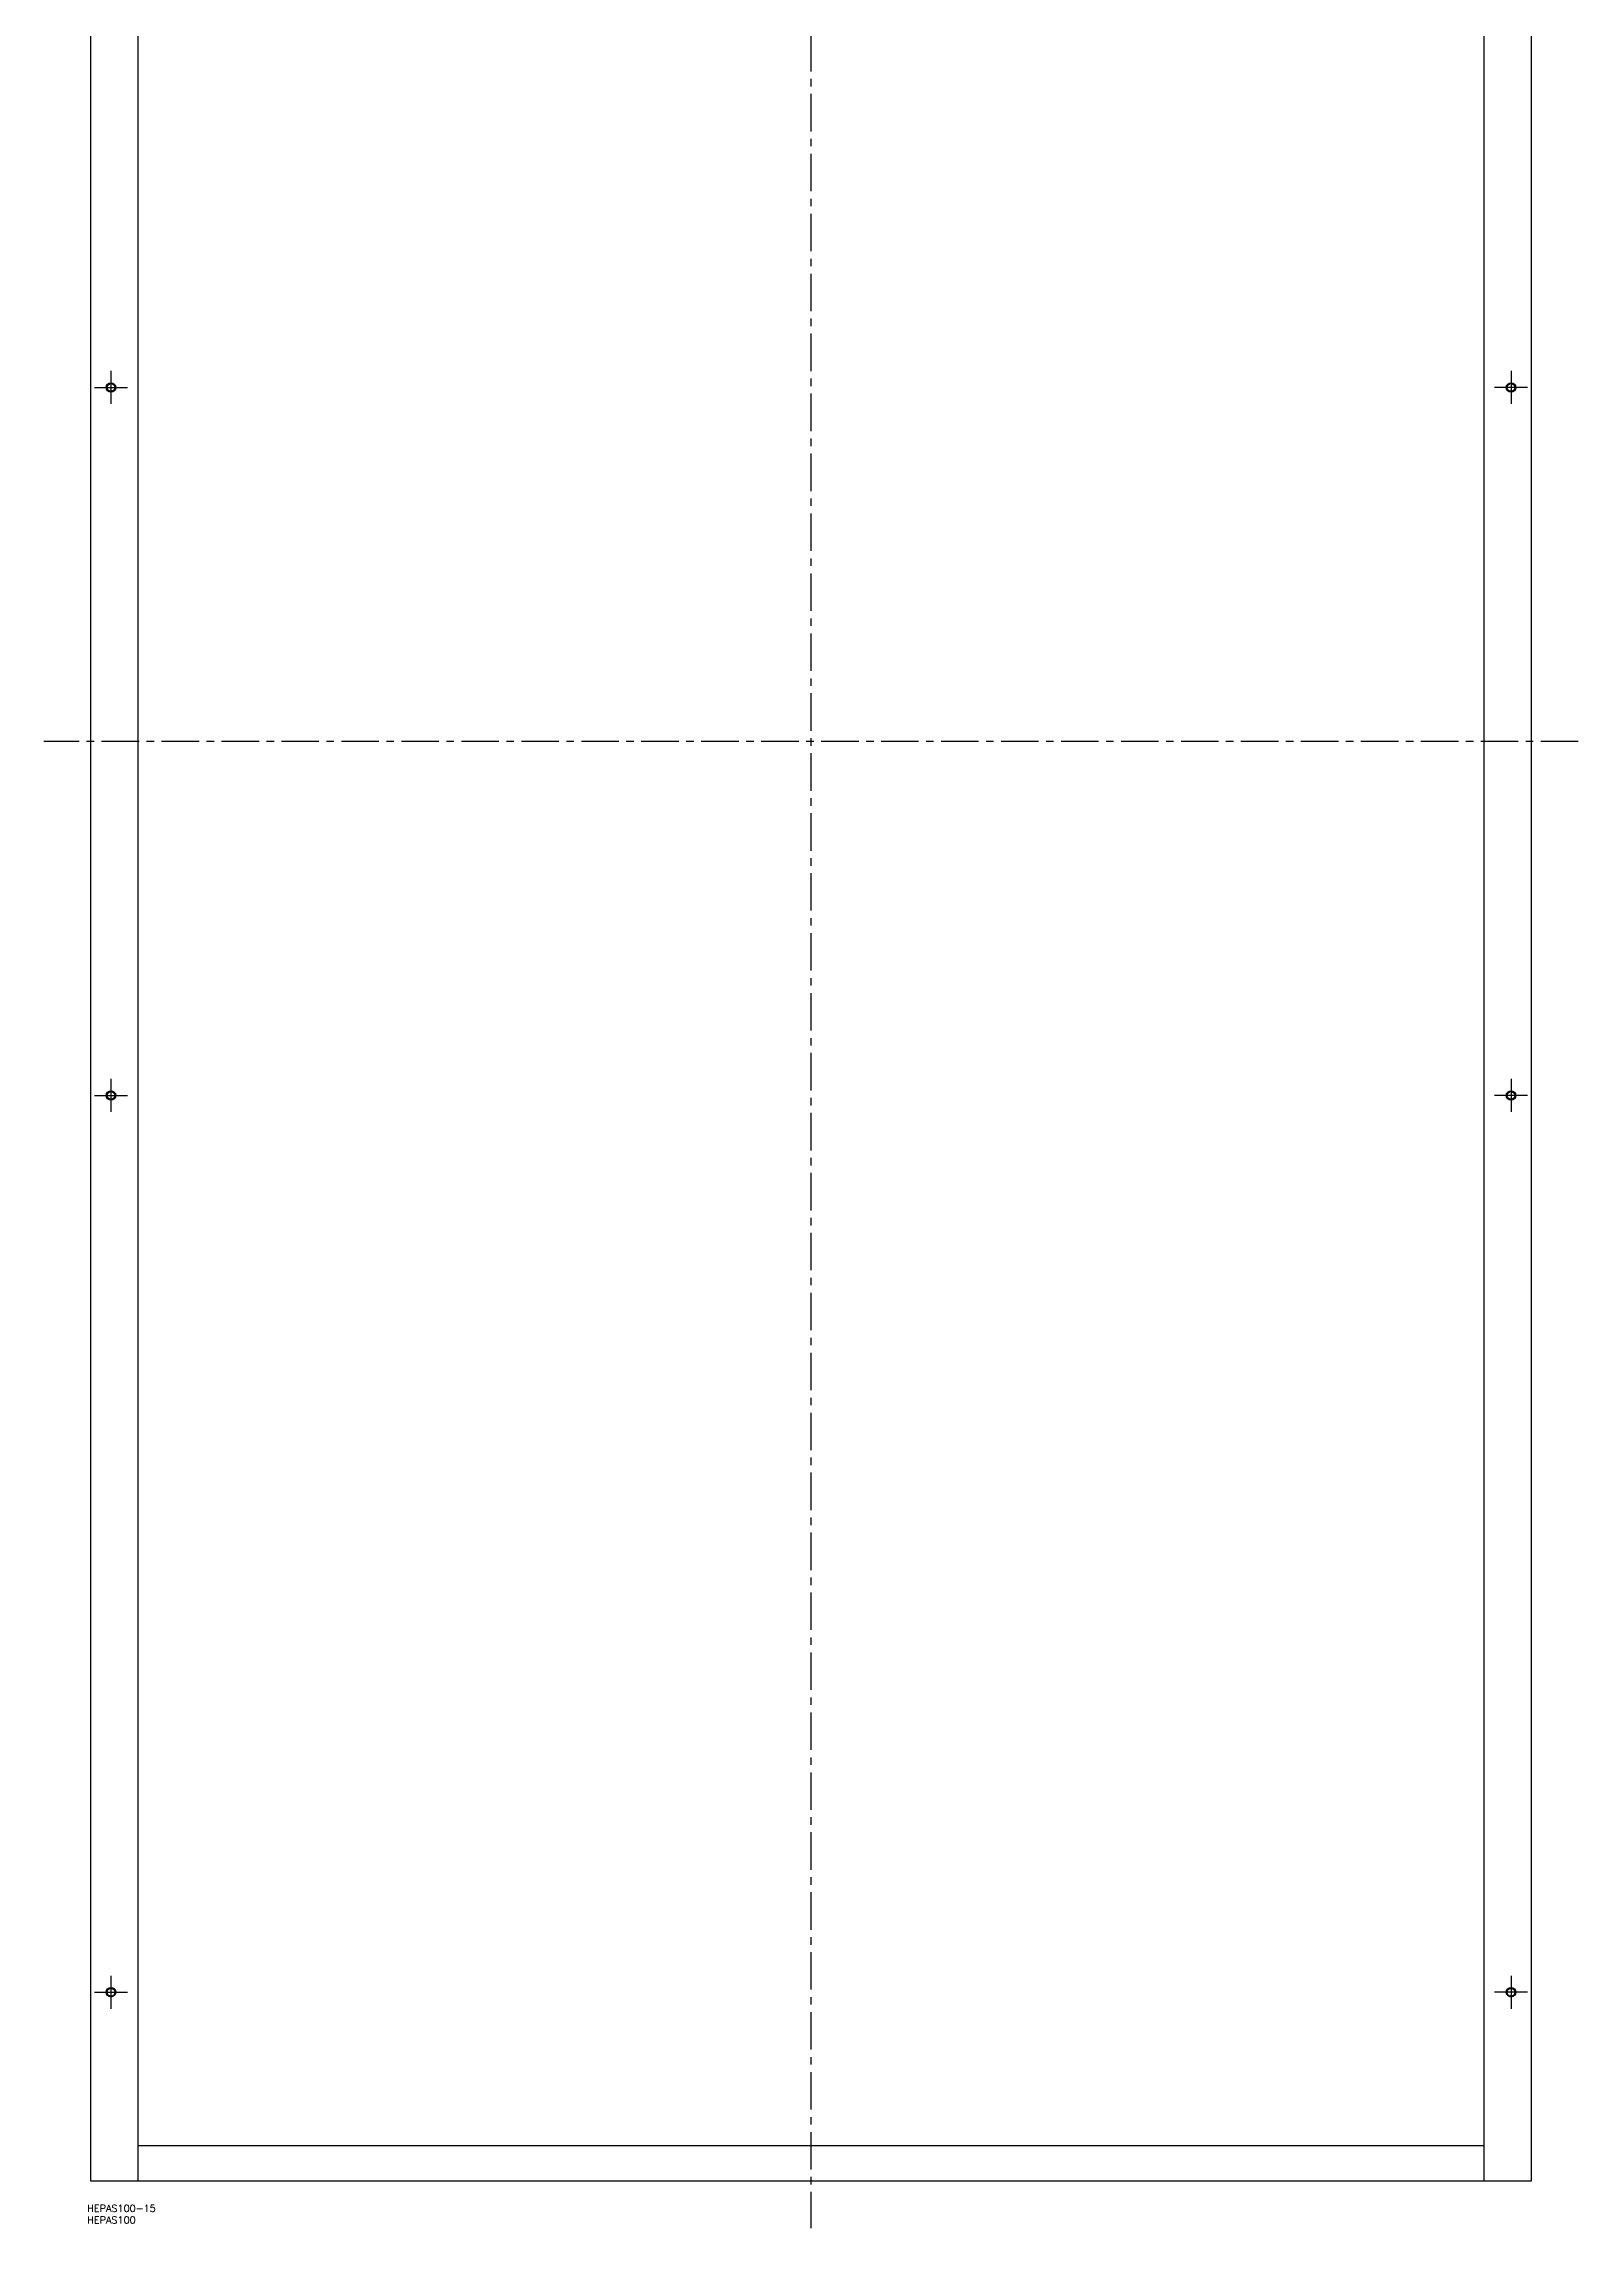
# Model space of a CAD drawing. Extents: x -18 to 632, y -10 to 3673.
# Drawn here: x -18 to 632, y -10 to 916 of the extents above; entities that cross this region are included whole.
import ezdxf

# ---------------------------------------------------------------- set-up
doc = ezdxf.new("R2010")
doc.units = 0
doc.header["$LTSCALE"] = 0.5
doc.linetypes.add('CENTER', pattern=[50.8, 31.75, -6.35, 6.35, -6.35])
for name, color, linetype in [('MSM_CENTER', 1, 'CENTER'), ('MSM_CONTINUOUS', 7, 'CONTINUOUS'), ('MSM_NARROW', 5, 'CONTINUOUS')]:
    doc.layers.add(name, color=color, linetype=linetype)
doc.styles.get("Standard").update_dxf_attribs({"font": 'txt.shx', "height": 3, "bigfont": 'bigfont.shx'})

# ---------------------------------------------------------------- blocks, each defined once
blk = doc.blocks.new('*U2')
at = {"layer": 'MSM_CONTINUOUS'}
blk.add_text('HEPAS100-15', height=3, dxfattribs=at).set_placement((0, -3))
blk = doc.blocks.new('*U3')
at = {"layer": 'MSM_CONTINUOUS'}
blk.add_text('HEPAS100', height=3, dxfattribs=at).set_placement((0, -8))

msp = doc.modelspace()

# ---------------------------------------------------------------- linework, layer by layer
at = {"layer": 'MSM_CENTER'}
for p, q in [((306.6, 1250), (306.6, -10)), ((3.1, 770), (17.1, 770)), ((10.1, 777), (10.1, 763)), ((610.1, 770), (596.1, 770)), ((603.1, 777), (603.1, 763)), ((631.6, 620), (-18.4, 620)), ((10.1, 477), (10.1, 463)), ((603.1, 477), (603.1, 463)), ((3.1, 470), (17.1, 470)), ((610.1, 470), (596.1, 470)), ((10.1, 97), (10.1, 83)), ((603.1, 97), (603.1, 83)), ((3.1, 90), (17.1, 90)), ((610.1, 90), (596.1, 90))]:
    msp.add_line(p, q, dxfattribs=at)
at = {"layer": 'MSM_CONTINUOUS'}
for p, q in [((1.6, 10), (1.6, 1230)), ((21.6, 10), (21.6, 1230)), ((591.6, 1230), (591.6, 10)), ((611.6, 1230), (611.6, 10)), ((591.6, 25), (21.6, 25)), ((611.6, 10), (1.6, 10))]:
    msp.add_line(p, q, dxfattribs=at)
for centre in [(10.1, 770), (603.1, 770), (10.1, 470), (603.1, 470), (10.1, 90), (603.1, 90)]:
    msp.add_circle(centre, 1.62, dxfattribs=at)
at = {"layer": 'MSM_NARROW'}
for centre in [(10.1, 770), (603.1, 770), (10.1, 470), (603.1, 470), (10.1, 90), (603.1, 90)]:
    msp.add_circle(centre, 2, dxfattribs=at)

# ---------------------------------------------------------------- block references
at = {"layer": 'MSM_CONTINUOUS'}
for name in ['*U2', '*U3']:
    msp.add_blockref(name, (0, 0), dxfattribs=at)

doc.saveas('drawing.dxf')
